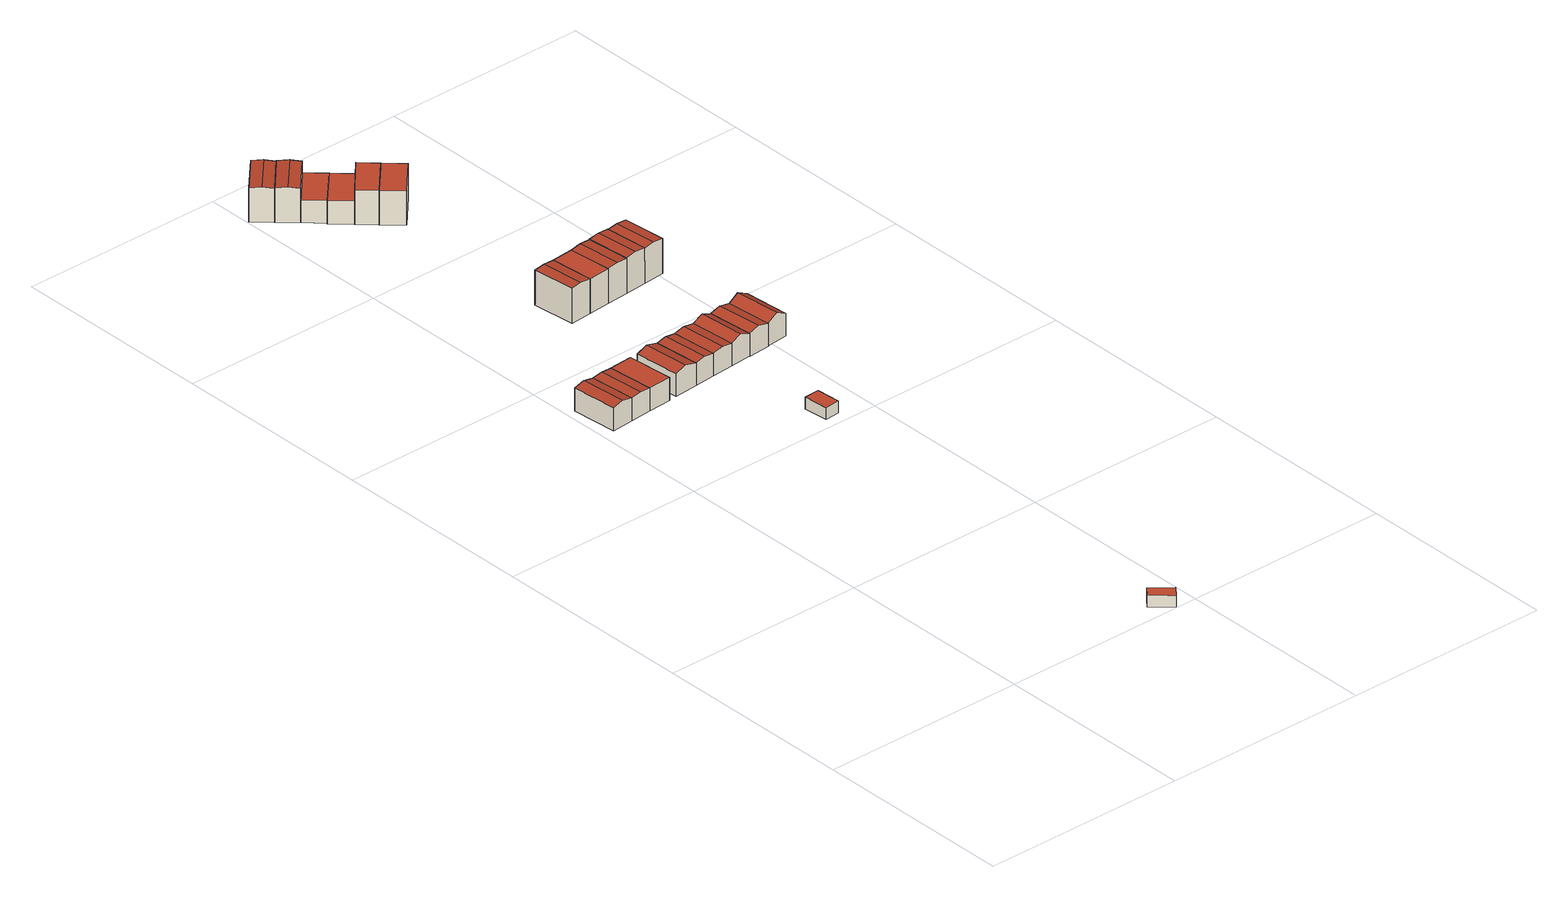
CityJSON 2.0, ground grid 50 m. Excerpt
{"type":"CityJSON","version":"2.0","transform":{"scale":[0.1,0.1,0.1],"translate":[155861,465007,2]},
"CityObjects":{
"building1":{"type":"Building","attributes":{"b3_dak_type":"slanted","b3_extrusie":"standard","b3_h_dak_50p":5.03,"b3_h_dak_70p":5.16,"b3_h_dak_max":5.3,"b3_h_dak_min":4.75,"b3_h_maaiveld":2.44,"b3_h_nok":5.22,"b3_is_glas_dak":false,"b3_kas_warenhuis":false,"b3_kwaliteitsindicator":true,"b3_mutatie_ahn3_ahn4":false,"b3_mutatie_ahn4_ahn5":false,"b3_n_nok":1,"b3_n_vlakken":2,"b3_opp_buitenmuur":43.65,"b3_opp_dak_plat":0,"b3_opp_dak_schuin":18.79,"b3_opp_grond":18,"b3_opp_scheidingsmuur":0,"b3_rmse_lod12":0.225,"b3_rmse_lod13":0.225,"b3_rmse_lod22":0.0603,"b3_t_run":16,"b3_val3dity_lod12":"[]","b3_val3dity_lod13":"[]","b3_val3dity_lod22":"[]","b3_volume_lod12":49.15,"b3_volume_lod13":49.15,"b3_volume_lod22":46.28,"geconstateerd":false,"oorspronkelijkbouwjaar":2000,"status":"Pand in gebruik"},"children":["building1-1"]},
"building1-1":{"type":"BuildingPart","parents":["building1"],"geometry":[{"type":"Solid","lod":"2.2","boundaries":[[[[0,1,2,3]],[[4,5,6,7]],[[7,6,1,0]],[[6,5,2,1]],[[5,4,3,2]],[[4,7,0,3]]]],"semantics":{"surfaces":[{"type":"GroundSurface"},{"type":"RoofSurface"},{"type":"WallSurface"}],"values":[[0,1,2,2,2,2]]}}]},
"building2":{"type":"Building","attributes":{"b3_bag_bag_overlap":0,"b3_bouwlagen":2,"b3_dak_type":"multiple horizontal","b3_extrusie":"standard","b3_h_dak_50p":5.18,"b3_h_dak_70p":7.87,"b3_h_dak_max":7.93,"b3_h_dak_min":5.1,"b3_h_maaiveld":2.28,"b3_is_glas_dak":false,"b3_kas_warenhuis":false,"b3_kwaliteitsindicator":true,"b3_mutatie_ahn3_ahn4":false,"b3_mutatie_ahn4_ahn5":false,"b3_n_nok":0,"b3_n_vlakken":3,"b3_opp_buitenmuur":63.24,"b3_opp_dak_plat":61.09,"b3_opp_dak_schuin":0,"b3_opp_grond":61.08,"b3_opp_scheidingsmuur":85.03,"b3_rmse_lod12":2.17,"b3_rmse_lod13":2.17,"b3_rmse_lod22":0.113,"b3_t_run":29,"b3_val3dity_lod12":"[]","b3_val3dity_lod13":"[]","b3_val3dity_lod22":"[]","b3_volume_lod12":341.97,"b3_volume_lod13":341.97,"b3_volume_lod22":235.15,"geconstateerd":false,"oorspronkelijkbouwjaar":1989,"status":"Pand in gebruik"},"children":["building2-1"]},
"building2-1":{"type":"BuildingPart","parents":["building2"],"geometry":[{"type":"Solid","lod":"2.2","boundaries":[[[[8,9,10,11]],[[12,13,14,15]],[[13,12,9,8]],[[12,15,16,10,9]],[[17,16,15,14]],[[16,17,11,10]],[[17,14,13,8,11]]]],"semantics":{"surfaces":[{"type":"GroundSurface"},{"type":"RoofSurface"},{"type":"WallSurface"}],"values":[[0,1,2,2,1,2,2]]}}]},
"building3":{"type":"Building","attributes":{"b3_bag_bag_overlap":0,"b3_bouwlagen":2,"b3_dak_type":"slanted","b3_extrusie":"standard","b3_h_dak_50p":7.88,"b3_h_dak_70p":7.91,"b3_h_dak_max":8.17,"b3_h_dak_min":5.12,"b3_h_maaiveld":2.27,"b3_is_glas_dak":false,"b3_kas_warenhuis":false,"b3_kwaliteitsindicator":true,"b3_mutatie_ahn3_ahn4":false,"b3_mutatie_ahn4_ahn5":false,"b3_n_nok":0,"b3_n_vlakken":3,"b3_opp_buitenmuur":75.51,"b3_opp_dak_plat":58.8,"b3_opp_dak_schuin":0,"b3_opp_grond":58.78,"b3_opp_scheidingsmuur":89.06,"b3_rmse_lod12":1.6,"b3_rmse_lod13":1.6,"b3_rmse_lod22":0.32,"b3_t_run":33,"b3_val3dity_lod12":"[]","b3_val3dity_lod13":"[]","b3_val3dity_lod22":"[]","b3_volume_lod12":332.16,"b3_volume_lod13":332.16,"b3_volume_lod22":276.68,"geconstateerd":false,"oorspronkelijkbouwjaar":1989,"status":"Pand in gebruik"},"children":["building3-1"]},
"building3-1":{"type":"BuildingPart","parents":["building3"],"geometry":[{"type":"Solid","lod":"2.2","boundaries":[[[[18,11,10,19]],[[20,21,17,11,18]],[[16,17,21,22]],[[17,16,10,11]],[[16,22,23,19,10]],[[20,23,22,21]],[[23,20,18,19]]]],"semantics":{"surfaces":[{"type":"GroundSurface"},{"type":"WallSurface"},{"type":"RoofSurface"}],"values":[[0,1,2,1,1,2,1]]}}]},
"building4":{"type":"Building","attributes":{"b3_bag_bag_overlap":0,"b3_bouwlagen":2,"b3_dak_type":"multiple horizontal","b3_extrusie":"standard","b3_h_dak_50p":5.24,"b3_h_dak_70p":7.86,"b3_h_dak_max":7.93,"b3_h_dak_min":5.07,"b3_h_maaiveld":2.28,"b3_is_glas_dak":false,"b3_kas_warenhuis":false,"b3_kwaliteitsindicator":true,"b3_mutatie_ahn3_ahn4":false,"b3_mutatie_ahn4_ahn5":false,"b3_n_nok":0,"b3_n_vlakken":3,"b3_opp_buitenmuur":109.87,"b3_opp_dak_plat":55.04,"b3_opp_dak_schuin":0,"b3_opp_grond":65.42,"b3_opp_scheidingsmuur":46.48,"b3_rmse_lod12":2.09,"b3_rmse_lod13":2.09,"b3_rmse_lod22":0.153,"b3_t_run":29,"b3_val3dity_lod12":"[]","b3_val3dity_lod13":"[]","b3_val3dity_lod22":"[]","b3_volume_lod12":365.62,"b3_volume_lod13":365.62,"b3_volume_lod22":259.11,"geconstateerd":false,"oorspronkelijkbouwjaar":1989,"status":"Pand in gebruik"},"children":["building4-1"]},
"building4-1":{"type":"BuildingPart","parents":["building4"],"geometry":[{"type":"Solid","lod":"2.2","boundaries":[[[[24,25,18,19]],[[23,20,26,27]],[[27,26,25,24]],[[26,20,18,25]],[[20,23,19,18]],[[23,27,24,19]]]],"semantics":{"surfaces":[{"type":"GroundSurface"},{"type":"RoofSurface"},{"type":"WallSurface"}],"values":[[0,1,2,2,2,2]]}}]},
"building5":{"type":"Building","attributes":{"b3_bag_bag_overlap":0,"b3_bouwlagen":2,"b3_dak_type":"multiple horizontal","b3_extrusie":"standard","b3_h_dak_50p":5.21,"b3_h_dak_70p":7.83,"b3_h_dak_max":7.93,"b3_h_dak_min":5.1,"b3_h_maaiveld":2.28,"b3_is_glas_dak":false,"b3_kas_warenhuis":false,"b3_kwaliteitsindicator":true,"b3_mutatie_ahn3_ahn4":false,"b3_mutatie_ahn4_ahn5":false,"b3_n_nok":0,"b3_n_vlakken":3,"b3_opp_buitenmuur":107.99,"b3_opp_dak_plat":65.83,"b3_opp_dak_schuin":0,"b3_opp_grond":65.82,"b3_opp_scheidingsmuur":40.88,"b3_rmse_lod12":2.13,"b3_rmse_lod13":2.13,"b3_rmse_lod22":0.0853,"b3_t_run":29,"b3_val3dity_lod12":"[]","b3_val3dity_lod13":"[]","b3_val3dity_lod22":"[]","b3_volume_lod12":366.02,"b3_volume_lod13":366.02,"b3_volume_lod22":247.63,"geconstateerd":false,"oorspronkelijkbouwjaar":1989,"status":"Pand in gebruik"},"children":["building5-1"]},
"building5-1":{"type":"BuildingPart","parents":["building5"],"geometry":[{"type":"Solid","lod":"2.2","boundaries":[[[[28,29,30,31]],[[32,33,34,35]],[[33,32,29,28]],[[32,35,36,30,29]],[[37,36,35,34]],[[36,37,31,30]],[[37,34,33,28,31]]]],"semantics":{"surfaces":[{"type":"GroundSurface"},{"type":"RoofSurface"},{"type":"WallSurface"}],"values":[[0,1,2,2,1,2,2]]}}]},
"building6":{"type":"Building","attributes":{"b3_bag_bag_overlap":0,"b3_bouwlagen":2,"b3_dak_type":"multiple horizontal","b3_extrusie":"standard","b3_h_dak_50p":5.16,"b3_h_dak_70p":7.83,"b3_h_dak_max":7.93,"b3_h_dak_min":5.11,"b3_h_maaiveld":2.27,"b3_is_glas_dak":false,"b3_kas_warenhuis":false,"b3_kwaliteitsindicator":true,"b3_mutatie_ahn3_ahn4":false,"b3_mutatie_ahn4_ahn5":false,"b3_n_nok":0,"b3_n_vlakken":3,"b3_opp_buitenmuur":60.3,"b3_opp_dak_plat":58.63,"b3_opp_dak_schuin":0,"b3_opp_grond":58.62,"b3_opp_scheidingsmuur":82.64,"b3_rmse_lod12":2.19,"b3_rmse_lod13":2.19,"b3_rmse_lod22":0.0834,"b3_t_run":33,"b3_val3dity_lod12":"[]","b3_val3dity_lod13":"[]","b3_val3dity_lod22":"[]","b3_volume_lod12":326.5,"b3_volume_lod13":326.5,"b3_volume_lod22":221.21,"geconstateerd":false,"oorspronkelijkbouwjaar":1989,"status":"Pand in gebruik"},"children":["building6-1"]},
"building6-1":{"type":"BuildingPart","parents":["building6"],"geometry":[{"type":"Solid","lod":"2.2","boundaries":[[[[38,29,28,39]],[[40,41,32,29,38]],[[33,32,41,42]],[[32,33,28,29]],[[33,42,43,39,28]],[[40,43,42,41]],[[43,40,38,39]]]],"semantics":{"surfaces":[{"type":"GroundSurface"},{"type":"WallSurface"},{"type":"RoofSurface"}],"values":[[0,1,2,1,1,2,1]]}}]},
"building7":{"type":"Building","attributes":{"b3_dak_type":"horizontal","b3_extrusie":"standard","b3_h_dak_50p":5.15,"b3_h_dak_70p":5.16,"b3_h_dak_max":5.2,"b3_h_dak_min":5.08,"b3_h_maaiveld":2.25,"b3_is_glas_dak":false,"b3_kas_warenhuis":false,"b3_kwaliteitsindicator":true,"b3_mutatie_ahn3_ahn4":false,"b3_mutatie_ahn4_ahn5":true,"b3_n_nok":0,"b3_n_vlakken":1,"b3_opp_buitenmuur":55.58,"b3_opp_dak_plat":21.8,"b3_opp_dak_schuin":0,"b3_opp_grond":21.8,"b3_opp_scheidingsmuur":0,"b3_rmse_lod12":0.028,"b3_rmse_lod13":0.028,"b3_rmse_lod22":0.0262,"b3_t_run":21,"b3_val3dity_lod12":"[]","b3_val3dity_lod13":"[]","b3_val3dity_lod22":"[]","b3_volume_lod12":63.23,"b3_volume_lod13":63.23,"b3_volume_lod22":63.01,"geconstateerd":false,"oorspronkelijkbouwjaar":2022,"status":"Pand in gebruik"},"children":["building7-1"]},
"building7-1":{"type":"BuildingPart","parents":["building7"],"geometry":[{"type":"Solid","lod":"2.2","boundaries":[[[[44,45,46,47]],[[48,49,50,51]],[[51,50,45,44]],[[50,49,46,45]],[[49,48,47,46]],[[48,51,44,47]]]],"semantics":{"surfaces":[{"type":"GroundSurface"},{"type":"RoofSurface"},{"type":"WallSurface"}],"values":[[0,1,2,2,2,2]]}}]},
"building8":{"type":"Building","attributes":{"b3_bag_bag_overlap":0,"b3_bouwlagen":2,"b3_dak_type":"multiple horizontal","b3_extrusie":"standard","b3_h_dak_50p":5.18,"b3_h_dak_70p":7.83,"b3_h_dak_max":7.92,"b3_h_dak_min":5.11,"b3_h_maaiveld":2.27,"b3_is_glas_dak":false,"b3_kas_warenhuis":false,"b3_kwaliteitsindicator":true,"b3_mutatie_ahn3_ahn4":false,"b3_mutatie_ahn4_ahn5":false,"b3_n_nok":0,"b3_n_vlakken":3,"b3_opp_buitenmuur":64.46,"b3_opp_dak_plat":61.03,"b3_opp_dak_schuin":0,"b3_opp_grond":61.01,"b3_opp_scheidingsmuur":83.84,"b3_rmse_lod12":2.12,"b3_rmse_lod13":2.12,"b3_rmse_lod22":0.113,"b3_t_run":25,"b3_val3dity_lod12":"[]","b3_val3dity_lod13":"[]","b3_val3dity_lod22":"[]","b3_volume_lod12":339.83,"b3_volume_lod13":339.83,"b3_volume_lod22":238.02,"geconstateerd":false,"oorspronkelijkbouwjaar":1989,"status":"Pand in gebruik"},"children":["building8-1"]},
"building8-1":{"type":"BuildingPart","parents":["building8"],"geometry":[{"type":"Solid","lod":"2.2","boundaries":[[[[38,39,52,53]],[[43,40,54,55]],[[40,43,39,38]],[[43,55,56,52,39]],[[57,56,55,54]],[[56,57,53,52]],[[57,54,40,38,53]]]],"semantics":{"surfaces":[{"type":"GroundSurface"},{"type":"RoofSurface"},{"type":"WallSurface"}],"values":[[0,1,2,2,1,2,2]]}}]},
"building9":{"type":"Building","attributes":{"b3_bag_bag_overlap":0,"b3_bouwlagen":3,"b3_dak_type":"multiple horizontal","b3_extrusie":"standard","b3_h_dak_50p":7.88,"b3_h_dak_70p":10.58,"b3_h_dak_max":10.62,"b3_h_dak_min":7.81,"b3_h_maaiveld":2.09,"b3_is_glas_dak":false,"b3_kas_warenhuis":false,"b3_kwaliteitsindicator":true,"b3_mutatie_ahn3_ahn4":false,"b3_mutatie_ahn4_ahn5":false,"b3_n_nok":0,"b3_n_vlakken":3,"b3_opp_buitenmuur":90.89,"b3_opp_dak_plat":56.98,"b3_opp_dak_schuin":0,"b3_opp_grond":56.97,"b3_opp_scheidingsmuur":141.77,"b3_rmse_lod12":2.17,"b3_rmse_lod13":2.17,"b3_rmse_lod22":0.202,"b3_t_run":21,"b3_val3dity_lod12":"[]","b3_val3dity_lod13":"[]","b3_val3dity_lod22":"[]","b3_volume_lod12":483.66,"b3_volume_lod13":483.66,"b3_volume_lod22":382.72,"geconstateerd":false,"oorspronkelijkbouwjaar":1989,"status":"Pand in gebruik"},"children":["building9-1"]},
"building9-1":{"type":"BuildingPart","parents":["building9"],"geometry":[{"type":"Solid","lod":"2.2","boundaries":[[[[58,59,60,61]],[[62,63,64,59,58]],[[65,64,63,66]],[[64,65,60,59]],[[65,66,67,61,60]],[[62,67,66,63]],[[67,62,58,61]]]],"semantics":{"surfaces":[{"type":"GroundSurface"},{"type":"WallSurface"},{"type":"RoofSurface"}],"values":[[0,1,2,1,1,2,1]]}}]},
"building10":{"type":"Building","attributes":{"b3_bag_bag_overlap":0,"b3_bouwlagen":3,"b3_dak_type":"multiple horizontal","b3_extrusie":"standard","b3_h_dak_50p":10.61,"b3_h_dak_70p":10.63,"b3_h_dak_max":10.68,"b3_h_dak_min":7.86,"b3_h_maaiveld":2.32,"b3_is_glas_dak":false,"b3_kas_warenhuis":false,"b3_kwaliteitsindicator":true,"b3_mutatie_ahn3_ahn4":false,"b3_mutatie_ahn4_ahn5":false,"b3_n_nok":0,"b3_n_vlakken":2,"b3_opp_buitenmuur":110.29,"b3_opp_dak_plat":56.88,"b3_opp_dak_schuin":0,"b3_opp_grond":56.88,"b3_opp_scheidingsmuur":136.54,"b3_rmse_lod12":1.5,"b3_rmse_lod13":1.5,"b3_rmse_lod22":0.464,"b3_t_run":23,"b3_val3dity_lod12":"[]","b3_val3dity_lod13":"[]","b3_val3dity_lod22":"[]","b3_volume_lod12":472.51,"b3_volume_lod13":472.51,"b3_volume_lod22":423.81,"geconstateerd":false,"oorspronkelijkbouwjaar":1988,"status":"Pand in gebruik"},"children":["building10-1"]},
"building10-1":{"type":"BuildingPart","parents":["building10"],"geometry":[{"type":"Solid","lod":"2.2","boundaries":[[[[68,69,70,71]],[[72,73,74,75]],[[73,72,69,68]],[[72,75,76,70,69]],[[77,76,75,74]],[[76,77,71,70]],[[77,74,73,68,71]]]],"semantics":{"surfaces":[{"type":"GroundSurface"},{"type":"RoofSurface"},{"type":"WallSurface"}],"values":[[0,1,2,2,1,2,2]]}}]},
"building11":{"type":"Building","attributes":{"b3_bag_bag_overlap":0,"b3_bouwlagen":3,"b3_dak_type":"multiple horizontal","b3_extrusie":"standard","b3_h_dak_50p":10.61,"b3_h_dak_70p":10.66,"b3_h_dak_max":10.83,"b3_h_dak_min":7.87,"b3_h_maaiveld":2.31,"b3_is_glas_dak":false,"b3_kas_warenhuis":false,"b3_kwaliteitsindicator":true,"b3_mutatie_ahn3_ahn4":false,"b3_mutatie_ahn4_ahn5":false,"b3_n_nok":0,"b3_n_vlakken":3,"b3_opp_buitenmuur":110.94,"b3_opp_dak_plat":56.6,"b3_opp_dak_schuin":0,"b3_opp_grond":56.6,"b3_opp_scheidingsmuur":136.16,"b3_rmse_lod12":1.59,"b3_rmse_lod13":1.59,"b3_rmse_lod22":0.312,"b3_t_run":24,"b3_val3dity_lod12":"[]","b3_val3dity_lod13":"[]","b3_val3dity_lod22":"[]","b3_volume_lod12":472.97,"b3_volume_lod13":472.97,"b3_volume_lod22":423.65,"geconstateerd":false,"oorspronkelijkbouwjaar":1988,"status":"Pand in gebruik"},"children":["building11-1"]},
"building11-1":{"type":"BuildingPart","parents":["building11"],"geometry":[{"type":"Solid","lod":"2.2","boundaries":[[[[71,70,78,79]],[[80,81,82,83]],[[81,80,70,71]],[[80,83,84,78,70]],[[85,84,83,82]],[[84,85,79,78]],[[85,82,81,71,79]]]],"semantics":{"surfaces":[{"type":"GroundSurface"},{"type":"RoofSurface"},{"type":"WallSurface"}],"values":[[0,1,2,2,1,2,2]]}}]},
"building12":{"type":"Building","attributes":{"b3_bag_bag_overlap":0,"b3_bouwlagen":2,"b3_dak_type":"multiple horizontal","b3_extrusie":"standard","b3_h_dak_50p":5.16,"b3_h_dak_70p":7.84,"b3_h_dak_max":7.93,"b3_h_dak_min":5.09,"b3_h_maaiveld":2.25,"b3_is_glas_dak":false,"b3_kas_warenhuis":false,"b3_kwaliteitsindicator":true,"b3_mutatie_ahn3_ahn4":false,"b3_mutatie_ahn4_ahn5":false,"b3_n_nok":0,"b3_n_vlakken":3,"b3_opp_buitenmuur":59.08,"b3_opp_dak_plat":58.9,"b3_opp_dak_schuin":0,"b3_opp_grond":58.88,"b3_opp_scheidingsmuur":84.36,"b3_rmse_lod12":2.15,"b3_rmse_lod13":2.15,"b3_rmse_lod22":0.0829,"b3_t_run":24,"b3_val3dity_lod12":"[]","b3_val3dity_lod13":"[]","b3_val3dity_lod22":"[]","b3_volume_lod12":329.47,"b3_volume_lod13":329.47,"b3_volume_lod22":224.79,"geconstateerd":false,"oorspronkelijkbouwjaar":1989,"status":"Pand in gebruik"},"children":["building12-1"]},
"building12-1":{"type":"BuildingPart","parents":["building12"],"geometry":[{"type":"Solid","lod":"2.2","boundaries":[[[[86,53,52,87]],[[88,89,57,53,86]],[[56,57,89,90]],[[57,56,52,53]],[[56,90,91,87,52]],[[88,91,90,89]],[[91,88,86,87]]]],"semantics":{"surfaces":[{"type":"GroundSurface"},{"type":"WallSurface"},{"type":"RoofSurface"}],"values":[[0,1,2,1,1,2,1]]}}]},
"building13":{"type":"Building","attributes":{"b3_bag_bag_overlap":0,"b3_bouwlagen":3,"b3_dak_type":"multiple horizontal","b3_extrusie":"standard","b3_h_dak_50p":10.61,"b3_h_dak_70p":10.63,"b3_h_dak_max":10.79,"b3_h_dak_min":10.53,"b3_h_maaiveld":2.1,"b3_is_glas_dak":false,"b3_kas_warenhuis":false,"b3_kwaliteitsindicator":true,"b3_mutatie_ahn3_ahn4":false,"b3_mutatie_ahn4_ahn5":false,"b3_n_nok":0,"b3_n_vlakken":2,"b3_opp_buitenmuur":120.33,"b3_opp_dak_plat":57.35,"b3_opp_dak_schuin":0,"b3_opp_grond":57.34,"b3_opp_scheidingsmuur":152.23,"b3_rmse_lod12":0.495,"b3_rmse_lod13":0.495,"b3_rmse_lod22":0.491,"b3_t_run":20,"b3_val3dity_lod12":"[]","b3_val3dity_lod13":"[]","b3_val3dity_lod22":"[]","b3_volume_lod12":489.76,"b3_volume_lod13":489.76,"b3_volume_lod22":488.85,"geconstateerd":false,"oorspronkelijkbouwjaar":1989,"status":"Pand in gebruik"},"children":["building13-1"]},
"building13-1":{"type":"BuildingPart","parents":["building13"],"geometry":[{"type":"Solid","lod":"2.2","boundaries":[[[[92,60,59,93]],[[94,64,65,95]],[[95,65,60,92]],[[65,64,59,60]],[[64,94,93,59]],[[94,95,92,93]]]],"semantics":{"surfaces":[{"type":"GroundSurface"},{"type":"RoofSurface"},{"type":"WallSurface"}],"values":[[0,1,2,2,2,2]]}}]},
"building14":{"type":"Building","attributes":{"b3_bag_bag_overlap":0,"b3_bouwlagen":2,"b3_dak_type":"slanted","b3_extrusie":"standard","b3_h_dak_50p":7.88,"b3_h_dak_70p":7.89,"b3_h_dak_max":7.94,"b3_h_dak_min":7.86,"b3_h_maaiveld":2.3,"b3_is_glas_dak":false,"b3_kas_warenhuis":false,"b3_kwaliteitsindicator":true,"b3_mutatie_ahn3_ahn4":false,"b3_mutatie_ahn4_ahn5":false,"b3_n_nok":0,"b3_n_vlakken":2,"b3_opp_buitenmuur":61.18,"b3_opp_dak_plat":57.78,"b3_opp_dak_schuin":0,"b3_opp_grond":57.78,"b3_opp_scheidingsmuur":117.93,"b3_rmse_lod12":0.394,"b3_rmse_lod13":0.394,"b3_rmse_lod22":0.395,"b3_t_run":21,"b3_val3dity_lod12":"[]","b3_val3dity_lod13":"[]","b3_val3dity_lod22":"[]","b3_volume_lod12":323.2,"b3_volume_lod13":323.2,"b3_volume_lod22":322.67,"geconstateerd":false,"oorspronkelijkbouwjaar":1988,"status":"Pand in gebruik"},"children":["building14-1"]},
"building14-1":{"type":"BuildingPart","parents":["building14"],"geometry":[{"type":"Solid","lod":"2.2","boundaries":[[[[96,97,79,78]],[[98,99,100,101]],[[101,100,97,96]],[[100,99,79,97]],[[99,98,78,79]],[[98,101,96,78]]]],"semantics":{"surfaces":[{"type":"GroundSurface"},{"type":"RoofSurface"},{"type":"WallSurface"}],"values":[[0,1,2,2,2,2]]}}]},
"building15":{"type":"Building","attributes":{"b3_bag_bag_overlap":0,"b3_bouwlagen":2,"b3_dak_type":"slanted","b3_extrusie":"standard","b3_h_dak_50p":7.89,"b3_h_dak_70p":7.9,"b3_h_dak_max":7.95,"b3_h_dak_min":7.86,"b3_h_maaiveld":2.25,"b3_is_glas_dak":false,"b3_kas_warenhuis":false,"b3_kwaliteitsindicator":true,"b3_mutatie_ahn3_ahn4":false,"b3_mutatie_ahn4_ahn5":false,"b3_n_nok":0,"b3_n_vlakken":2,"b3_opp_buitenmuur":63.79,"b3_opp_dak_plat":59.21,"b3_opp_dak_schuin":0,"b3_opp_grond":59.21,"b3_opp_scheidingsmuur":118.79,"b3_rmse_lod12":0.505,"b3_rmse_lod13":0.505,"b3_rmse_lod22":0.506,"b3_t_run":29,"b3_val3dity_lod12":"[]","b3_val3dity_lod13":"[]","b3_val3dity_lod22":"[]","b3_volume_lod12":334.63,"b3_volume_lod13":334.63,"b3_volume_lod22":334.17,"geconstateerd":false,"oorspronkelijkbouwjaar":1988,"status":"Pand in gebruik"},"children":["building15-1"]},
"building15-1":{"type":"BuildingPart","parents":["building15"],"geometry":[{"type":"Solid","lod":"2.2","boundaries":[[[[102,103,104,105]],[[106,107,101,100]],[[100,101,103,102]],[[101,107,104,103]],[[107,106,105,104]],[[106,100,102,105]]]],"semantics":{"surfaces":[{"type":"GroundSurface"},{"type":"RoofSurface"},{"type":"WallSurface"}],"values":[[0,1,2,2,2,2]]}}]},
"building16":{"type":"Building","attributes":{"b3_bag_bag_overlap":0,"b3_bouwlagen":2,"b3_dak_type":"multiple horizontal","b3_extrusie":"standard","b3_h_dak_50p":5.18,"b3_h_dak_70p":7.82,"b3_h_dak_max":7.93,"b3_h_dak_min":5.1,"b3_h_maaiveld":2.24,"b3_is_glas_dak":false,"b3_kas_warenhuis":false,"b3_kwaliteitsindicator":true,"b3_mutatie_ahn3_ahn4":false,"b3_mutatie_ahn4_ahn5":false,"b3_n_nok":0,"b3_n_vlakken":3,"b3_opp_buitenmuur":63.25,"b3_opp_dak_plat":61.29,"b3_opp_dak_schuin":0,"b3_opp_grond":61.27,"b3_opp_scheidingsmuur":84.56,"b3_rmse_lod12":2.16,"b3_rmse_lod13":2.16,"b3_rmse_lod22":0.109,"b3_t_run":28,"b3_val3dity_lod12":"[]","b3_val3dity_lod13":"[]","b3_val3dity_lod22":"[]","b3_volume_lod12":342.84,"b3_volume_lod13":342.84,"b3_volume_lod22":238.83,"geconstateerd":false,"oorspronkelijkbouwjaar":1989,"status":"Pand in gebruik"},"children":["building16-1"]},
"building16-1":{"type":"BuildingPart","parents":["building16"],"geometry":[{"type":"Solid","lod":"2.2","boundaries":[[[[108,109,110,111]],[[91,88,112,113]],[[88,91,109,108]],[[91,113,114,110,109]],[[115,114,113,112]],[[114,115,111,110]],[[115,112,88,108,111]]]],"semantics":{"surfaces":[{"type":"GroundSurface"},{"type":"RoofSurface"},{"type":"WallSurface"}],"values":[[0,1,2,2,1,2,2]]}}]},
"building17":{"type":"Building","attributes":{"b3_bag_bag_overlap":0,"b3_bouwlagen":3,"b3_dak_type":"multiple horizontal","b3_extrusie":"standard","b3_h_dak_50p":10.62,"b3_h_dak_70p":10.67,"b3_h_dak_max":10.81,"b3_h_dak_min":7.79,"b3_h_maaiveld":2.1,"b3_is_glas_dak":false,"b3_kas_warenhuis":false,"b3_kwaliteitsindicator":true,"b3_mutatie_ahn3_ahn4":false,"b3_mutatie_ahn4_ahn5":false,"b3_n_nok":0,"b3_n_vlakken":2,"b3_opp_buitenmuur":91.3,"b3_opp_dak_plat":37.2,"b3_opp_dak_schuin":19.67,"b3_opp_grond":56.84,"b3_opp_scheidingsmuur":160.28,"b3_rmse_lod12":1.61,"b3_rmse_lod13":1.61,"b3_rmse_lod22":0.154,"b3_t_run":28,"b3_val3dity_lod12":"[]","b3_val3dity_lod13":"[]","b3_val3dity_lod22":"[]","b3_volume_lod12":487.27,"b3_volume_lod13":487.27,"b3_volume_lod22":432.03,"geconstateerd":false,"oorspronkelijkbouwjaar":1989,"status":"Pand in gebruik"},"children":["building17-1"]},
"building17-1":{"type":"BuildingPart","parents":["building17"],"geometry":[{"type":"Solid","lod":"2.2","boundaries":[[[[93,116,117,92]],[[118,119,120,116,93]],[[121,120,119,122]],[[120,121,117,116]],[[121,122,123,92,117]],[[118,123,122,119]],[[123,118,93,92]]]],"semantics":{"surfaces":[{"type":"GroundSurface"},{"type":"WallSurface"},{"type":"RoofSurface"}],"values":[[0,1,2,1,1,2,1]]}}]},
"building18":{"type":"Building","attributes":{"b3_bag_bag_overlap":0,"b3_bouwlagen":3,"b3_dak_type":"slanted","b3_extrusie":"standard","b3_h_dak_50p":10.59,"b3_h_dak_70p":10.6,"b3_h_dak_max":10.71,"b3_h_dak_min":10.56,"b3_h_maaiveld":2.24,"b3_is_glas_dak":false,"b3_kas_warenhuis":false,"b3_kwaliteitsindicator":true,"b3_mutatie_ahn3_ahn4":false,"b3_mutatie_ahn4_ahn5":false,"b3_n_nok":0,"b3_n_vlakken":2,"b3_opp_buitenmuur":131.5,"b3_opp_dak_plat":54.62,"b3_opp_dak_schuin":0,"b3_opp_grond":54.62,"b3_opp_scheidingsmuur":131.54,"b3_rmse_lod12":0.718,"b3_rmse_lod13":0.718,"b3_rmse_lod22":0.713,"b3_t_run":21,"b3_val3dity_lod12":"[]","b3_val3dity_lod13":"[]","b3_val3dity_lod22":"[]","b3_volume_lod12":456.37,"b3_volume_lod13":456.37,"b3_volume_lod22":456.41,"geconstateerd":false,"oorspronkelijkbouwjaar":1988,"status":"Pand in gebruik"},"children":["building18-1"]},
"building18-1":{"type":"BuildingPart","parents":["building18"],"geometry":[{"type":"Solid","lod":"2.2","boundaries":[[[[105,104,124,125]],[[126,127,128,129]],[[129,128,104,105]],[[128,127,124,104]],[[127,126,125,124]],[[126,129,105,125]]]],"semantics":{"surfaces":[{"type":"GroundSurface"},{"type":"RoofSurface"},{"type":"WallSurface"}],"values":[[0,1,2,2,2,2]]}}]},
"building19":{"type":"Building","attributes":{"b3_bag_bag_overlap":0,"b3_dak_type":"multiple horizontal","b3_extrusie":"standard","b3_h_dak_50p":7.95,"b3_h_dak_70p":10.62,"b3_h_dak_max":10.69,"b3_h_dak_min":7.9,"b3_h_maaiveld":2.2,"b3_is_glas_dak":false,"b3_kas_warenhuis":false,"b3_kwaliteitsindicator":true,"b3_mutatie_ahn3_ahn4":false,"b3_mutatie_ahn4_ahn5":false,"b3_n_nok":0,"b3_n_vlakken":3,"b3_opp_buitenmuur":134.5,"b3_opp_dak_plat":60.39,"b3_opp_dak_schuin":0,"b3_opp_grond":60.39,"b3_opp_scheidingsmuur":105.89,"b3_rmse_lod12":2.03,"b3_rmse_lod13":2.03,"b3_rmse_lod22":0.243,"b3_t_run":33,"b3_val3dity_lod12":"[]","b3_val3dity_lod13":"[]","b3_val3dity_lod22":"[]","b3_volume_lod12":508.29,"b3_volume_lod13":508.29,"b3_volume_lod22":409.97,"geconstateerd":false,"oorspronkelijkbouwjaar":1988,"status":"Pand in gebruik"},"children":["building19-1"]},
"building19-1":{"type":"BuildingPart","parents":["building19"],"geometry":[{"type":"Solid","lod":"2.2","boundaries":[[[[130,131,125,124]],[[127,126,132,133]],[[133,132,131,130]],[[132,126,125,131]],[[126,127,124,125]],[[127,133,130,124]]]],"semantics":{"surfaces":[{"type":"GroundSurface"},{"type":"RoofSurface"},{"type":"WallSurface"}],"values":[[0,1,2,2,2,2]]}}]},
"building20":{"type":"Building","attributes":{"b3_bag_bag_overlap":0,"b3_bouwlagen":2,"b3_dak_type":"multiple horizontal","b3_extrusie":"standard","b3_h_dak_50p":5.16,"b3_h_dak_70p":7.83,"b3_h_dak_max":7.94,"b3_h_dak_min":5.1,"b3_h_maaiveld":2.25,"b3_is_glas_dak":false,"b3_kas_warenhuis":false,"b3_kwaliteitsindicator":true,"b3_mutatie_ahn3_ahn4":false,"b3_mutatie_ahn4_ahn5":false,"b3_n_nok":0,"b3_n_vlakken":3,"b3_opp_buitenmuur":59.02,"b3_opp_dak_plat":59.64,"b3_opp_dak_schuin":0,"b3_opp_grond":59.62,"b3_opp_scheidingsmuur":86.1,"b3_rmse_lod12":2.11,"b3_rmse_lod13":2.11,"b3_rmse_lod22":0.231,"b3_t_run":33,"b3_val3dity_lod12":"[]","b3_val3dity_lod13":"[]","b3_val3dity_lod22":"[]","b3_volume_lod12":332.46,"b3_volume_lod13":332.46,"b3_volume_lod22":230.44,"geconstateerd":false,"oorspronkelijkbouwjaar":1989,"status":"Pand in gebruik"},"children":["building20-1"]},
"building20-1":{"type":"BuildingPart","parents":["building20"],"geometry":[{"type":"Solid","lod":"2.2","boundaries":[[[[134,135,136,137]],[[114,138,139,135,134]],[[140,139,138,141]],[[139,140,136,135]],[[140,141,115,137,136]],[[114,115,141,138]],[[115,114,134,137]]]],"semantics":{"surfaces":[{"type":"GroundSurface"},{"type":"WallSurface"},{"type":"RoofSurface"}],"values":[[0,1,2,1,1,2,1]]}}]},
"building21":{"type":"Building","attributes":{"b3_bag_bag_overlap":0,"b3_bouwlagen":3,"b3_dak_type":"multiple horizontal","b3_extrusie":"standard","b3_h_dak_50p":10.68,"b3_h_dak_70p":10.75,"b3_h_dak_max":10.86,"b3_h_dak_min":7.87,"b3_h_maaiveld":2.1,"b3_is_glas_dak":false,"b3_kas_warenhuis":false,"b3_kwaliteitsindicator":true,"b3_mutatie_ahn3_ahn4":false,"b3_mutatie_ahn4_ahn5":false,"b3_n_nok":0,"b3_n_vlakken":2,"b3_opp_buitenmuur":96.61,"b3_opp_dak_plat":57.18,"b3_opp_dak_schuin":0,"b3_opp_grond":57.18,"b3_opp_scheidingsmuur":159.59,"b3_rmse_lod12":1.61,"b3_rmse_lod13":1.61,"b3_rmse_lod22":0.112,"b3_t_run":24,"b3_val3dity_lod12":"[]","b3_val3dity_lod13":"[]","b3_val3dity_lod22":"[]","b3_volume_lod12":494.91,"b3_volume_lod13":494.91,"b3_volume_lod22":440.85,"geconstateerd":false,"oorspronkelijkbouwjaar":1989,"status":"Pand in gebruik"},"children":["building21-1"]},
"building21-1":{"type":"BuildingPart","parents":["building21"],"geometry":[{"type":"Solid","lod":"2.2","boundaries":[[[[142,143,117,116]],[[144,145,146,147]],[[145,144,143,142]],[[144,147,148,117,143]],[[149,148,147,146]],[[148,149,116,117]],[[149,146,145,142,116]]]],"semantics":{"surfaces":[{"type":"GroundSurface"},{"type":"RoofSurface"},{"type":"WallSurface"}],"values":[[0,1,2,2,1,2,2]]}}]},
"building22":{"type":"Building","attributes":{"b3_bag_bag_overlap":0,"b3_bouwlagen":3,"b3_dak_type":"multiple horizontal","b3_extrusie":"standard","b3_h_dak_50p":10.62,"b3_h_dak_70p":10.67,"b3_h_dak_max":10.82,"b3_h_dak_min":7.81,"b3_h_maaiveld":2.09,"b3_is_glas_dak":false,"b3_kas_warenhuis":false,"b3_kwaliteitsindicator":true,"b3_mutatie_ahn3_ahn4":false,"b3_mutatie_ahn4_ahn5":false,"b3_n_nok":0,"b3_n_vlakken":2,"b3_opp_buitenmuur":90.19,"b3_opp_dak_plat":55.73,"b3_opp_dak_schuin":0,"b3_opp_grond":55.72,"b3_opp_scheidingsmuur":159.78,"b3_rmse_lod12":1.65,"b3_rmse_lod13":1.65,"b3_rmse_lod22":0.0763,"b3_t_run":29,"b3_val3dity_lod12":"[]","b3_val3dity_lod13":"[]","b3_val3dity_lod22":"[]","b3_volume_lod12":479.06,"b3_volume_lod13":479.06,"b3_volume_lod22":422.11,"geconstateerd":false,"oorspronkelijkbouwjaar":1989,"status":"Pand in gebruik"},"children":["building22-1"]},
"building22-1":{"type":"BuildingPart","parents":["building22"],"geometry":[{"type":"Solid","lod":"2.2","boundaries":[[[[142,150,151,143]],[[152,153,154,150,142]],[[155,154,153,156]],[[154,155,151,150]],[[155,156,157,143,151]],[[152,157,156,153]],[[157,152,142,143]]]],"semantics":{"surfaces":[{"type":"GroundSurface"},{"type":"WallSurface"},{"type":"RoofSurface"}],"values":[[0,1,2,1,1,2,1]]}}]}
},
"vertices":[
[467,23,4],[448,0,4],[402,39,4],[421,62,4],[421,62,32],[402,39,32],[448,0,32],[467,23,32],
[30,1282,3],[21,1394,3],[75,1398,3],[84,1287,3],[21,1394,59],[30,1282,59],[57,1285,65],[48,1396,65],[75,1398,59],[84,1287,59],
[137,1291,3],[128,1402,3],[137,1291,59],[110,1289,62],[101,1400,62],[128,1402,59],
[186,1407,3],[195,1295,3],[195,1295,59],[186,1407,59],
[265,1413,3],[274,1301,3],[215,1297,3],[206,1408,3],[274,1301,58],[265,1413,58],[235,1411,67],[244,1299,67],[215,1297,58],[206,1408,58],
[326,1306,3],[317,1417,3],[326,1306,58],[300,1303,62],[291,1415,62],[317,1417,58],
[383,1084,3],[420,1086,3],[424,1027,3],[388,1024,3],[388,1024,32],[424,1027,32],[420,1086,32],[383,1084,32],
[372,1421,3],[380,1310,3],[353,1308,63],[344,1419,63],[372,1421,58],[380,1310,58],
[234,1759,1],[288,1763,1],[297,1658,1],[244,1654,1],[234,1759,86],[262,1761,89],[288,1763,86],[297,1658,86],[270,1656,89],[244,1654,86],
[3,2390,3],[76,2467,3],[114,2430,3],[42,2353,3],[76,2467,86],[3,2390,86],[22,2371,89],[95,2448,89],[114,2430,86],[42,2353,86],
[153,2393,3],[81,2316,3],[114,2430,87],[42,2353,87],[61,2335,90],[134,2411,90],[153,2393,87],[81,2316,87],
[433,1314,3],[424,1425,3],[433,1314,58],[407,1312,69],[398,1423,69],[424,1425,58],
[351,1662,1],[342,1767,1],[342,1767,86],[351,1662,86],
[193,2355,3],[120,2278,3],[153,2393,59],[81,2316,59],[120,2278,59],[193,2355,59],
[120,2278,2],[193,2355,2],[233,2317,2],[161,2239,2],[161,2239,59],[233,2317,59],
[433,1314,2],[424,1425,2],[479,1430,2],[488,1318,2],[460,1316,65],[451,1427,65],[479,1430,58],[488,1318,58],
[396,1772,1],[405,1666,1],[342,1767,87],[369,1770,90],[396,1772,87],[405,1666,87],[378,1664,90],[351,1662,87],
[271,2281,2],[198,2204,2],[198,2204,86],[271,2281,86],[233,2317,86],[161,2239,86],
[312,2242,2],[240,2165,2],[240,2165,86],[312,2242,86],
[479,1430,3],[532,1434,3],[541,1323,3],[488,1318,3],[505,1432,73],[532,1434,58],[541,1323,58],[514,1320,73],
[450,1776,1],[459,1671,1],[459,1671,88],[450,1776,88],[423,1774,91],[432,1669,91],[405,1666,88],[396,1772,88],
[503,1780,1],[512,1675,1],[450,1776,87],[476,1778,90],[503,1780,87],[512,1675,87],[486,1673,90],[459,1671,87]
]}
